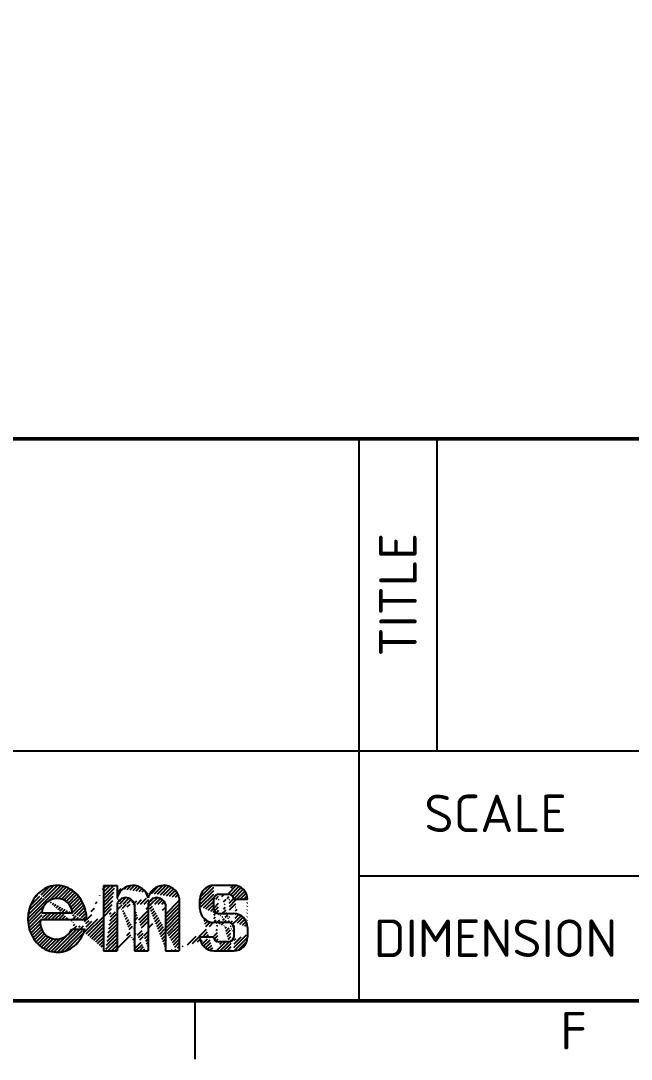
# Model space of a CAD drawing. Header units: millimetres. Extents: x 0 to 612, y 1 to 337.
# Drawn here: x 272.1 to 315.1, y 3 to 76.2 of the extents above; entities that cross this region are included whole.
import ezdxf
from ezdxf.enums import TextEntityAlignment as Align

# ---------------------------------------------------------------- set-up
doc = ezdxf.new("R2010")
doc.units = ezdxf.units.MM
for name, color, linetype in [('LSIS LOGO', 7, 'Continuous'), ('Sheet Line', 3, 'Continuous'), ('Sheet Text', 2, 'Continuous'), ('SYMS', 7, 'Continuous')]:
    doc.layers.add(name, color=color, linetype=linetype)
doc.layers.add('Sheet Out Line', color=2, linetype='Continuous', lineweight=50)
doc.styles.add('WD_IEC', font='ISOCP2.shx', dxfattribs={"width": 1.1, "height": 2.4, "bigfont": 'whgtxt.shx'})

# ---------------------------------------------------------------- blocks, each defined once
blk = doc.blocks.new('LSLOGO')
at = {"linetype": 'Continuous'}
h = blk.add_hatch(dxfattribs=at)
h.set_pattern_fill('ANSI31', color=256, scale=0.05, style=0)
h.set_pattern_definition([(45, (-164, -6.5), (-0.1122532, 0.1122532), [])])
edge = h.paths.add_edge_path()
edge.add_line((94.981, 4.079), (94.833, 4.079))
edge.add_line((95.129, 4.079), (94.981, 4.079))
edge.add_line((95.275, 4.079), (95.129, 4.079))
edge.add_line((95.421, 4.079), (95.275, 4.079))
edge.add_line((95.569, 4.079), (95.421, 4.079))
edge.add_line((95.717, 4.079), (95.569, 4.079))
edge.add_arc((95.716, 4.078), 0.882, 180.00001, 270.00001)
edge.add_arc((95.716, 5.887), 0.882, 180.00001, 270.00001)
edge.add_arc((95.716, 6.505), 0.882, 89.99999, 179.99999)
edge.add_line((94.833, 6.35), (94.833, 6.505))
edge.add_line((94.833, 6.195), (94.833, 6.35))
edge.add_line((94.833, 6.042), (94.833, 6.195))
edge.add_line((94.833, 5.887), (94.833, 6.042))
edge.add_arc((96.993, 4.696), 0.882, 0, 90)
edge.add_line((97.728, 6.505), (97.876, 6.505))
edge.add_line((97.582, 6.505), (97.728, 6.505))
edge.add_line((97.434, 6.505), (97.582, 6.505))
edge.add_line((97.288, 6.505), (97.434, 6.505))
edge.add_line((97.14, 6.505), (97.288, 6.505))
edge.add_line((96.994, 6.505), (97.14, 6.505))
edge.add_arc((96.993, 4.078), 0.882, 270, 360)
edge.add_arc((96.993, 6.505), 0.882, 0, 90)
edge.add_line((95.858, 7.388), (95.717, 7.388))
edge.add_line((96, 7.388), (95.858, 7.388))
edge.add_line((96.142, 7.388), (96, 7.388))
edge.add_line((96.284, 7.388), (96.142, 7.388))
edge.add_line((96.426, 7.388), (96.284, 7.388))
edge.add_line((96.567, 7.388), (96.426, 7.388))
edge.add_line((96.709, 7.388), (96.567, 7.388))
edge.add_line((96.851, 7.388), (96.709, 7.388))
edge.add_line((96.994, 7.388), (96.851, 7.388))
edge.add_arc((96.025, 4.078), 0.309, 180.00001, 270.00001)
edge.add_line((95.717, 6.35), (95.717, 6.505))
edge.add_line((95.717, 6.195), (95.717, 6.35))
edge.add_line((95.717, 6.042), (95.717, 6.195))
edge.add_line((95.717, 5.887), (95.717, 6.042))
edge.add_line((96.519, 6.813), (96.684, 6.813))
edge.add_line((96.355, 6.813), (96.519, 6.813))
edge.add_line((96.19, 6.813), (96.355, 6.813))
edge.add_line((96.025, 6.813), (96.19, 6.813))
edge.add_line((96.994, 4.232), (96.994, 4.079))
edge.add_line((96.994, 4.387), (96.994, 4.232))
edge.add_line((96.994, 4.542), (96.994, 4.387))
edge.add_line((96.994, 4.696), (96.994, 4.542))
edge.add_line((95.878, 5.005), (95.717, 5.005))
edge.add_line((96.039, 5.005), (95.878, 5.005))
edge.add_line((96.2, 5.005), (96.039, 5.005))
edge.add_line((96.362, 5.005), (96.2, 5.005))
edge.add_line((96.524, 5.005), (96.362, 5.005))
edge.add_line((96.684, 5.005), (96.524, 5.005))
edge.add_line((96.832, 5.579), (96.994, 5.579))
edge.add_line((96.67, 5.579), (96.832, 5.579))
edge.add_line((96.509, 5.579), (96.67, 5.579))
edge.add_line((96.348, 5.579), (96.509, 5.579))
edge.add_line((96.187, 5.579), (96.348, 5.579))
edge.add_line((96.025, 5.579), (96.187, 5.579))
edge.add_arc((96.684, 4.078), 0.309, 270, 360)
edge.add_arc((96.684, 4.696), 0.309, 0, 90)
edge.add_arc((96.025, 5.887), 0.309, 180.00001, 270.00001)
edge.add_arc((96.025, 6.505), 0.309, 89.99999, 179.99999)
edge.add_arc((96.684, 6.505), 0.309, 0, 90)
edge.add_line((96.851, 3.196), (96.994, 3.196))
edge.add_line((96.709, 3.196), (96.851, 3.196))
edge.add_line((96.567, 3.196), (96.709, 3.196))
edge.add_line((96.426, 3.196), (96.567, 3.196))
edge.add_line((96.284, 3.196), (96.426, 3.196))
edge.add_line((96.142, 3.196), (96.284, 3.196))
edge.add_line((96, 3.196), (96.142, 3.196))
edge.add_line((95.858, 3.196), (96, 3.196))
edge.add_line((95.717, 3.196), (95.858, 3.196))
edge.add_line((96.19, 3.769), (96.025, 3.769))
edge.add_line((96.355, 3.769), (96.19, 3.769))
edge.add_line((96.519, 3.769), (96.355, 3.769))
edge.add_line((96.684, 3.769), (96.519, 3.769))
edge.add_line((97.876, 4.232), (97.876, 4.079))
edge.add_line((97.876, 4.387), (97.876, 4.232))
edge.add_line((97.876, 4.542), (97.876, 4.387))
edge.add_line((97.876, 4.696), (97.876, 4.542))
edge.add_line((97.837, 6.505), (97.873, 6.542))
edge.add_line((93.505, 3.337), (93.505, 3.196))
edge.add_line((93.505, 3.479), (93.505, 3.337))
edge.add_line((93.505, 3.62), (93.505, 3.479))
edge.add_line((93.505, 3.762), (93.505, 3.62))
edge.add_line((93.505, 3.904), (93.505, 3.762))
edge.add_line((93.505, 4.045), (93.505, 3.904))
edge.add_line((93.505, 4.187), (93.505, 4.045))
edge.add_line((93.505, 4.328), (93.505, 4.187))
edge.add_line((93.505, 4.47), (93.505, 4.328))
edge.add_line((93.505, 4.611), (93.505, 4.47))
edge.add_line((93.505, 4.753), (93.505, 4.611))
edge.add_line((93.505, 4.895), (93.505, 4.753))
edge.add_line((93.505, 5.036), (93.505, 4.895))
edge.add_line((93.505, 5.178), (93.505, 5.036))
edge.add_line((93.505, 5.319), (93.505, 5.178))
edge.add_line((93.505, 5.461), (93.505, 5.319))
edge.add_line((93.505, 5.603), (93.505, 5.461))
edge.add_line((93.505, 5.744), (93.505, 5.603))
edge.add_line((93.505, 5.886), (93.505, 5.744))
edge.add_line((93.505, 6.026), (93.505, 5.886))
edge.add_line((93.505, 6.169), (93.505, 6.026))
edge.add_line((93.505, 6.311), (93.505, 6.169))
edge.add_line((93.505, 6.452), (93.505, 6.311))
edge.add_line((93.505, 6.594), (93.505, 6.452))
edge.add_line((89.386, 3.196), (89.533, 3.196))
edge.add_line((89.238, 3.196), (89.386, 3.196))
edge.add_line((89.092, 3.196), (89.238, 3.196))
edge.add_line((88.944, 3.196), (89.092, 3.196))
edge.add_line((88.798, 3.196), (88.944, 3.196))
edge.add_line((88.65, 3.196), (88.798, 3.196))
edge.add_line((89.386, 7.388), (89.533, 7.388))
edge.add_line((89.238, 7.388), (89.386, 7.388))
edge.add_line((89.092, 7.388), (89.238, 7.388))
edge.add_line((88.944, 7.388), (89.092, 7.388))
edge.add_line((88.798, 7.388), (88.944, 7.388))
edge.add_line((88.65, 7.388), (88.798, 7.388))
edge.add_line((87.565, 5.171), (87.568, 5.175))
edge.add_line((84.4, 6.784), (84.523, 6.906))
edge.add_line((88.65, 3.34), (88.65, 3.196))
edge.add_line((88.65, 3.485), (88.65, 3.34))
edge.add_line((88.65, 3.63), (88.65, 3.485))
edge.add_line((88.65, 3.775), (88.65, 3.63))
edge.add_line((88.65, 3.918), (88.65, 3.775))
edge.add_line((88.65, 4.063), (88.65, 3.918))
edge.add_line((88.65, 4.208), (88.65, 4.063))
edge.add_line((88.65, 4.352), (88.65, 4.208))
edge.add_line((88.65, 4.497), (88.65, 4.352))
edge.add_line((88.65, 4.642), (88.65, 4.497))
edge.add_line((88.65, 4.785), (88.65, 4.642))
edge.add_line((88.65, 4.93), (88.65, 4.785))
edge.add_line((88.65, 5.075), (88.65, 4.93))
edge.add_line((88.65, 5.219), (88.65, 5.075))
edge.add_line((88.65, 5.364), (88.65, 5.219))
edge.add_line((88.65, 5.509), (88.65, 5.364))
edge.add_line((88.65, 5.654), (88.65, 5.509))
edge.add_line((88.65, 5.797), (88.65, 5.654))
edge.add_line((88.65, 5.942), (88.65, 5.797))
edge.add_line((88.65, 6.087), (88.65, 5.942))
edge.add_line((88.65, 6.231), (88.65, 6.087))
edge.add_line((88.65, 6.376), (88.65, 6.231))
edge.add_line((88.65, 6.521), (88.65, 6.376))
edge.add_line((88.65, 6.665), (88.65, 6.521))
edge.add_line((88.65, 6.809), (88.65, 6.665))
edge.add_line((88.65, 6.954), (88.65, 6.809))
edge.add_line((88.65, 7.099), (88.65, 6.954))
edge.add_line((88.65, 7.243), (88.65, 7.099))
edge.add_line((88.65, 7.388), (88.65, 7.243))
edge.add_line((87.431, 4.437), (87.475, 4.573))
edge.add_line((87.379, 4.305), (87.431, 4.437))
edge.add_line((87.32, 4.177), (87.379, 4.305))
edge.add_line((87.253, 4.052), (87.32, 4.177))
edge.add_line((87.177, 3.932), (87.253, 4.052))
edge.add_line((87.092, 3.817), (87.177, 3.932))
edge.add_line((87.001, 3.708), (87.092, 3.817))
edge.add_line((86.902, 3.606), (87.001, 3.708))
edge.add_line((86.797, 3.511), (86.902, 3.606))
edge.add_line((86.684, 3.425), (86.797, 3.511))
edge.add_line((86.564, 3.348), (86.684, 3.425))
edge.add_line((86.44, 3.279), (86.564, 3.348))
edge.add_line((86.311, 3.221), (86.44, 3.279))
edge.add_line((86.177, 3.175), (86.311, 3.221))
edge.add_line((86.039, 3.138), (86.177, 3.175))
edge.add_line((85.9, 3.114), (86.039, 3.138))
edge.add_line((85.758, 3.105), (85.9, 3.114))
edge.add_line((85.616, 3.105), (85.758, 3.105))
edge.add_line((85.475, 3.119), (85.616, 3.105))
edge.add_line((85.334, 3.144), (85.475, 3.119))
edge.add_line((85.198, 3.181), (85.334, 3.144))
edge.add_line((85.064, 3.228), (85.198, 3.181))
edge.add_line((84.934, 3.288), (85.064, 3.228))
edge.add_line((84.811, 3.357), (84.934, 3.288))
edge.add_line((84.694, 3.437), (84.811, 3.357))
edge.add_line((84.581, 3.524), (84.694, 3.437))
edge.add_line((84.477, 3.62), (84.581, 3.524))
edge.add_line((84.38, 3.722), (84.477, 3.62))
edge.add_line((84.29, 3.832), (84.38, 3.722))
edge.add_line((84.207, 3.949), (84.29, 3.832))
edge.add_line((84.132, 4.069), (84.207, 3.949))
edge.add_line((84.066, 4.194), (84.132, 4.069))
edge.add_line((84.007, 4.323), (84.066, 4.194))
edge.add_line((83.956, 4.457), (84.007, 4.323))
edge.add_line((83.914, 4.592), (83.956, 4.457))
edge.add_line((83.88, 4.73), (83.914, 4.592))
edge.add_line((83.855, 4.87), (83.88, 4.73))
edge.add_line((83.837, 5.01), (83.855, 4.87))
edge.add_line((83.828, 5.152), (83.837, 5.01))
edge.add_line((83.827, 5.295), (83.828, 5.152))
edge.add_line((83.834, 5.435), (83.827, 5.295))
edge.add_line((83.849, 5.578), (83.834, 5.435))
edge.add_line((83.873, 5.717), (83.849, 5.578))
edge.add_line((83.904, 5.855), (83.873, 5.717))
edge.add_line((83.945, 5.991), (83.904, 5.855))
edge.add_line((83.993, 6.125), (83.945, 5.991))
edge.add_line((84.049, 6.256), (83.993, 6.125))
edge.add_line((84.114, 6.383), (84.049, 6.256))
edge.add_line((84.187, 6.504), (84.114, 6.383))
edge.add_line((84.267, 6.62), (84.187, 6.504))
edge.add_line((84.356, 6.732), (84.267, 6.62))
edge.add_line((84.452, 6.837), (84.356, 6.732))
edge.add_line((84.554, 6.936), (84.452, 6.837))
edge.add_line((84.664, 7.024), (84.554, 6.936))
edge.add_line((84.78, 7.106), (84.664, 7.024))
edge.add_line((84.902, 7.179), (84.78, 7.106))
edge.add_line((85.03, 7.24), (84.902, 7.179))
edge.add_line((85.162, 7.29), (85.03, 7.24))
edge.add_line((85.299, 7.331), (85.162, 7.29))
edge.add_line((85.438, 7.359), (85.299, 7.331))
edge.add_line((85.579, 7.375), (85.438, 7.359))
edge.add_line((85.721, 7.38), (85.579, 7.375))
edge.add_line((85.863, 7.372), (85.721, 7.38))
edge.add_line((86.004, 7.352), (85.863, 7.372))
edge.add_line((86.142, 7.319), (86.004, 7.352))
edge.add_line((86.277, 7.275), (86.142, 7.319))
edge.add_line((86.408, 7.219), (86.277, 7.275))
edge.add_line((86.533, 7.154), (86.408, 7.219))
edge.add_line((86.654, 7.078), (86.533, 7.154))
edge.add_line((86.768, 6.995), (86.654, 7.078))
edge.add_line((86.877, 6.902), (86.768, 6.995))
edge.add_line((86.977, 6.802), (86.877, 6.902))
edge.add_line((87.07, 6.695), (86.977, 6.802))
edge.add_line((87.155, 6.581), (87.07, 6.695))
edge.add_line((87.234, 6.463), (87.155, 6.581))
edge.add_line((87.303, 6.339), (87.234, 6.463))
edge.add_line((87.365, 6.211), (87.303, 6.339))
edge.add_line((87.419, 6.08), (87.365, 6.211))
edge.add_line((87.465, 5.945), (87.419, 6.08))
edge.add_line((87.502, 5.808), (87.465, 5.945))
edge.add_line((87.531, 5.669), (87.502, 5.808))
edge.add_line((87.557, 5.337), (87.569, 5.171))
edge.add_line((87.544, 5.503), (87.557, 5.337))
edge.add_line((87.531, 5.669), (87.544, 5.503))
edge.add_line((87.343, 4.573), (87.485, 4.573))
edge.add_line((87.2, 4.573), (87.343, 4.573))
edge.add_line((87.058, 4.573), (87.2, 4.573))
edge.add_line((86.916, 4.573), (87.058, 4.573))
edge.add_line((86.774, 4.573), (86.916, 4.573))
edge.add_line((86.633, 4.573), (86.774, 4.573))
edge.add_arc((85.69, 5.559), 0.988, 4.24219, 175.75792)
edge.add_line((84.774, 5.171), (84.628, 5.171))
edge.add_line((84.922, 5.171), (84.774, 5.171))
edge.add_line((85.068, 5.171), (84.922, 5.171))
edge.add_line((85.216, 5.171), (85.068, 5.171))
edge.add_line((85.362, 5.171), (85.216, 5.171))
edge.add_line((85.51, 5.171), (85.362, 5.171))
edge.add_line((85.656, 5.171), (85.51, 5.171))
edge.add_line((85.804, 5.171), (85.656, 5.171))
edge.add_line((85.951, 5.171), (85.804, 5.171))
edge.add_line((86.098, 5.171), (85.951, 5.171))
edge.add_line((86.245, 5.171), (86.098, 5.171))
edge.add_line((86.393, 5.171), (86.245, 5.171))
edge.add_line((86.539, 5.171), (86.393, 5.171))
edge.add_line((86.687, 5.171), (86.539, 5.171))
edge.add_line((86.833, 5.171), (86.687, 5.171))
edge.add_line((86.981, 5.171), (86.833, 5.171))
edge.add_line((87.127, 5.171), (86.981, 5.171))
edge.add_line((87.275, 5.171), (87.127, 5.171))
edge.add_line((87.421, 5.171), (87.275, 5.171))
edge.add_line((87.569, 5.171), (87.421, 5.171))
edge.add_line((86.535, 5.632), (86.675, 5.632))
edge.add_line((86.394, 5.632), (86.535, 5.632))
edge.add_line((86.253, 5.632), (86.394, 5.632))
edge.add_line((86.113, 5.632), (86.253, 5.632))
edge.add_line((85.972, 5.632), (86.113, 5.632))
edge.add_line((85.831, 5.632), (85.972, 5.632))
edge.add_line((85.69, 5.632), (85.831, 5.632))
edge.add_line((85.55, 5.632), (85.69, 5.632))
edge.add_line((85.409, 5.632), (85.55, 5.632))
edge.add_line((85.268, 5.632), (85.409, 5.632))
edge.add_line((85.127, 5.632), (85.268, 5.632))
edge.add_line((84.987, 5.632), (85.127, 5.632))
edge.add_line((84.846, 5.632), (84.987, 5.632))
edge.add_line((84.705, 5.632), (84.846, 5.632))
edge.add_arc((85.667, 4.997), 1.055, 170.52454, 336.26148)
edge.add_arc((90.084, 6.024), 0.577, 16.93464, 163.06689)
edge.add_arc((92.07, 6.024), 0.577, 16.93464, 163.06689)
edge.add_line((92.622, 3.338), (92.622, 3.196))
edge.add_line((92.622, 3.482), (92.622, 3.338))
edge.add_line((92.622, 3.624), (92.622, 3.482))
edge.add_line((92.622, 3.766), (92.622, 3.624))
edge.add_line((92.622, 3.91), (92.622, 3.766))
edge.add_line((92.622, 4.052), (92.622, 3.91))
edge.add_line((92.622, 4.194), (92.622, 4.052))
edge.add_line((92.622, 4.338), (92.622, 4.194))
edge.add_line((92.622, 4.48), (92.622, 4.338))
edge.add_line((92.622, 4.622), (92.622, 4.48))
edge.add_line((92.622, 4.765), (92.622, 4.622))
edge.add_line((92.622, 4.908), (92.622, 4.765))
edge.add_line((92.622, 5.051), (92.622, 4.908))
edge.add_line((92.622, 5.193), (92.622, 5.051))
edge.add_line((92.622, 5.335), (92.622, 5.193))
edge.add_line((92.622, 5.479), (92.622, 5.335))
edge.add_line((92.622, 5.621), (92.622, 5.479))
edge.add_line((92.622, 5.765), (92.622, 5.621))
edge.add_line((92.622, 5.907), (92.622, 5.765))
edge.add_line((92.622, 6.049), (92.622, 5.907))
edge.add_line((92.622, 6.193), (92.622, 6.049))
edge.add_line((90.636, 3.338), (90.636, 3.196))
edge.add_line((90.636, 3.482), (90.636, 3.338))
edge.add_line((90.636, 3.624), (90.636, 3.482))
edge.add_line((90.636, 3.766), (90.636, 3.624))
edge.add_line((90.636, 3.91), (90.636, 3.766))
edge.add_line((90.636, 4.052), (90.636, 3.91))
edge.add_line((90.636, 4.194), (90.636, 4.052))
edge.add_line((90.636, 4.338), (90.636, 4.194))
edge.add_line((90.636, 4.48), (90.636, 4.338))
edge.add_line((90.636, 4.622), (90.636, 4.48))
edge.add_line((90.636, 4.765), (90.636, 4.622))
edge.add_line((90.636, 4.908), (90.636, 4.765))
edge.add_line((90.636, 5.051), (90.636, 4.908))
edge.add_line((90.636, 5.193), (90.636, 5.051))
edge.add_line((90.636, 5.335), (90.636, 5.193))
edge.add_line((90.636, 5.479), (90.636, 5.335))
edge.add_line((90.636, 5.621), (90.636, 5.479))
edge.add_line((90.636, 5.765), (90.636, 5.621))
edge.add_line((90.636, 5.907), (90.636, 5.765))
edge.add_line((90.636, 6.049), (90.636, 5.907))
edge.add_line((90.636, 6.193), (90.636, 6.049))
edge.add_line((91.519, 3.338), (91.519, 3.196))
edge.add_line((91.519, 3.482), (91.519, 3.338))
edge.add_line((91.519, 3.624), (91.519, 3.482))
edge.add_line((91.519, 3.766), (91.519, 3.624))
edge.add_line((91.519, 3.91), (91.519, 3.766))
edge.add_line((91.519, 4.052), (91.519, 3.91))
edge.add_line((91.519, 4.194), (91.519, 4.052))
edge.add_line((91.519, 4.338), (91.519, 4.194))
edge.add_line((91.519, 4.48), (91.519, 4.338))
edge.add_line((91.519, 4.622), (91.519, 4.48))
edge.add_line((91.519, 4.765), (91.519, 4.622))
edge.add_line((91.519, 4.908), (91.519, 4.765))
edge.add_line((91.519, 5.051), (91.519, 4.908))
edge.add_line((91.519, 5.193), (91.519, 5.051))
edge.add_line((91.519, 5.335), (91.519, 5.193))
edge.add_line((91.519, 5.479), (91.519, 5.335))
edge.add_line((91.519, 5.621), (91.519, 5.479))
edge.add_line((91.519, 5.765), (91.519, 5.621))
edge.add_line((91.519, 5.907), (91.519, 5.765))
edge.add_line((91.519, 6.049), (91.519, 5.907))
edge.add_line((91.519, 6.193), (91.519, 6.049))
edge.add_line((89.533, 3.338), (89.533, 3.196))
edge.add_line((89.533, 3.482), (89.533, 3.338))
edge.add_line((89.533, 3.624), (89.533, 3.482))
edge.add_line((89.533, 3.766), (89.533, 3.624))
edge.add_line((89.533, 3.91), (89.533, 3.766))
edge.add_line((89.533, 4.052), (89.533, 3.91))
edge.add_line((89.533, 4.194), (89.533, 4.052))
edge.add_line((89.533, 4.338), (89.533, 4.194))
edge.add_line((89.533, 4.48), (89.533, 4.338))
edge.add_line((89.533, 4.622), (89.533, 4.48))
edge.add_line((89.533, 4.765), (89.533, 4.622))
edge.add_line((89.533, 4.908), (89.533, 4.765))
edge.add_line((89.533, 5.051), (89.533, 4.908))
edge.add_line((89.533, 5.193), (89.533, 5.051))
edge.add_line((89.533, 5.335), (89.533, 5.193))
edge.add_line((89.533, 5.479), (89.533, 5.335))
edge.add_line((89.533, 5.621), (89.533, 5.479))
edge.add_line((89.533, 5.765), (89.533, 5.621))
edge.add_line((89.533, 5.907), (89.533, 5.765))
edge.add_line((89.533, 6.049), (89.533, 5.907))
edge.add_line((89.533, 6.193), (89.533, 6.049))
edge.add_arc((90.529, 6.365), 1.016, 12.96444, 168.725)
edge.add_line((91.371, 3.196), (91.519, 3.196))
edge.add_line((91.224, 3.196), (91.371, 3.196))
edge.add_line((91.077, 3.196), (91.224, 3.196))
edge.add_line((90.93, 3.196), (91.077, 3.196))
edge.add_line((90.782, 3.196), (90.93, 3.196))
edge.add_line((90.636, 3.196), (90.782, 3.196))
edge.add_line((89.533, 6.729), (89.533, 6.564))
edge.add_line((89.533, 6.893), (89.533, 6.729))
edge.add_line((89.533, 7.058), (89.533, 6.893))
edge.add_line((89.533, 7.223), (89.533, 7.058))
edge.add_line((89.533, 7.388), (89.533, 7.223))
edge.add_arc((92.514, 6.365), 1.016, 12.96444, 168.725)
edge.add_line((93.357, 3.196), (93.505, 3.196))
edge.add_line((93.21, 3.196), (93.357, 3.196))
edge.add_line((93.063, 3.196), (93.21, 3.196))
edge.add_line((92.916, 3.196), (93.063, 3.196))
edge.add_line((92.768, 3.196), (92.916, 3.196))
edge.add_line((92.622, 3.196), (92.768, 3.196))
for p, q in [((85.299, 7.331), (85.162, 7.29)), ((85.438, 7.359), (85.299, 7.331)), ((85.579, 7.375), (85.438, 7.359)), ((85.721, 7.38), (85.579, 7.375)), ((85.863, 7.372), (85.721, 7.38)), ((86.004, 7.352), (85.863, 7.372)), ((86.142, 7.319), (86.004, 7.352)), ((86.277, 7.275), (86.142, 7.319)), ((88.65, 7.388), (88.65, 7.243)), ((88.65, 7.388), (88.798, 7.388)), ((88.798, 7.388), (88.944, 7.388)), ((88.944, 7.388), (89.092, 7.388)), ((89.092, 7.388), (89.238, 7.388)), ((89.238, 7.388), (89.386, 7.388)), ((89.386, 7.388), (89.533, 7.388)), ((89.533, 7.388), (89.533, 7.223)), ((95.858, 7.388), (95.717, 7.388)), ((96, 7.388), (95.858, 7.388)), ((96.142, 7.388), (96, 7.388)), ((96.284, 7.388), (96.142, 7.388)), ((96.426, 7.388), (96.284, 7.388)), ((96.567, 7.388), (96.426, 7.388)), ((96.709, 7.388), (96.567, 7.388)), ((96.851, 7.388), (96.709, 7.388)), ((96.994, 7.388), (96.851, 7.388)), ((84.356, 6.732), (84.267, 6.62)), ((84.452, 6.837), (84.356, 6.732)), ((84.4, 6.784), (84.523, 6.906)), ((84.554, 6.936), (84.452, 6.837)), ((84.664, 7.024), (84.554, 6.936)), ((84.78, 7.106), (84.664, 7.024)), ((84.902, 7.179), (84.78, 7.106)), ((85.03, 7.24), (84.902, 7.179)), ((85.162, 7.29), (85.03, 7.24)), ((86.408, 7.219), (86.277, 7.275)), ((86.533, 7.154), (86.408, 7.219)), ((86.654, 7.078), (86.533, 7.154)), ((86.768, 6.995), (86.654, 7.078)), ((86.877, 6.902), (86.768, 6.995)), ((86.977, 6.802), (86.877, 6.902)), ((87.07, 6.695), (86.977, 6.802)), ((87.155, 6.581), (87.07, 6.695)), ((88.65, 7.243), (88.65, 7.099)), ((88.65, 7.099), (88.65, 6.954)), ((88.65, 6.954), (88.65, 6.809)), ((88.65, 6.809), (88.65, 6.665)), ((88.65, 6.665), (88.65, 6.521)), ((89.533, 7.223), (89.533, 7.058)), ((89.533, 7.058), (89.533, 6.893)), ((89.533, 6.893), (89.533, 6.729)), ((89.533, 6.729), (89.533, 6.564)), ((96.025, 6.813), (96.19, 6.813)), ((96.19, 6.813), (96.355, 6.813)), ((96.355, 6.813), (96.519, 6.813)), ((96.519, 6.813), (96.684, 6.813)), ((83.945, 5.991), (83.904, 5.855)), ((83.993, 6.125), (83.945, 5.991)), ((84.049, 6.256), (83.993, 6.125)), ((84.114, 6.383), (84.049, 6.256)), ((84.187, 6.504), (84.114, 6.383)), ((84.267, 6.62), (84.187, 6.504)), ((87.234, 6.463), (87.155, 6.581)), ((87.303, 6.339), (87.234, 6.463)), ((87.365, 6.211), (87.303, 6.339)), ((87.419, 6.08), (87.365, 6.211)), ((87.465, 5.945), (87.419, 6.08)), ((88.65, 6.521), (88.65, 6.376)), ((88.65, 6.376), (88.65, 6.231)), ((88.65, 6.231), (88.65, 6.087)), ((88.65, 6.087), (88.65, 5.942)), ((89.533, 6.193), (89.533, 6.049)), ((89.533, 6.049), (89.533, 5.907)), ((90.636, 6.193), (90.636, 6.049)), ((90.636, 6.049), (90.636, 5.907)), ((91.519, 6.193), (91.519, 6.049)), ((91.519, 6.049), (91.519, 5.907)), ((92.622, 6.193), (92.622, 6.049)), ((92.622, 6.049), (92.622, 5.907)), ((93.505, 6.594), (93.505, 6.452)), ((93.505, 6.452), (93.505, 6.311)), ((93.505, 6.311), (93.505, 6.169)), ((93.505, 6.169), (93.505, 6.026)), ((93.505, 6.026), (93.505, 5.886)), ((94.833, 6.35), (94.833, 6.505)), ((94.833, 6.195), (94.833, 6.35)), ((94.833, 6.042), (94.833, 6.195)), ((94.833, 5.887), (94.833, 6.042)), ((95.717, 6.35), (95.717, 6.505)), ((95.717, 6.195), (95.717, 6.35)), ((95.717, 6.042), (95.717, 6.195)), ((95.717, 5.887), (95.717, 6.042)), ((96.994, 6.505), (97.14, 6.505)), ((97.14, 6.505), (97.288, 6.505)), ((97.288, 6.505), (97.434, 6.505)), ((97.434, 6.505), (97.582, 6.505)), ((97.582, 6.505), (97.728, 6.505)), ((97.728, 6.505), (97.876, 6.505)), ((97.837, 6.505), (97.873, 6.542)), ((83.834, 5.435), (83.827, 5.295)), ((83.849, 5.578), (83.834, 5.435)), ((83.873, 5.717), (83.849, 5.578)), ((83.904, 5.855), (83.873, 5.717)), ((84.705, 5.632), (84.846, 5.632)), ((84.846, 5.632), (84.987, 5.632)), ((84.987, 5.632), (85.127, 5.632)), ((85.127, 5.632), (85.268, 5.632)), ((85.268, 5.632), (85.409, 5.632)), ((85.409, 5.632), (85.55, 5.632)), ((85.55, 5.632), (85.69, 5.632)), ((85.69, 5.632), (85.831, 5.632)), ((85.831, 5.632), (85.972, 5.632)), ((85.972, 5.632), (86.113, 5.632)), ((86.113, 5.632), (86.253, 5.632)), ((86.253, 5.632), (86.394, 5.632)), ((86.394, 5.632), (86.535, 5.632)), ((86.535, 5.632), (86.675, 5.632)), ((87.502, 5.808), (87.465, 5.945)), ((87.531, 5.669), (87.502, 5.808)), ((87.531, 5.669), (87.544, 5.503)), ((87.544, 5.503), (87.557, 5.337)), ((87.557, 5.337), (87.569, 5.171)), ((88.65, 5.942), (88.65, 5.797)), ((88.65, 5.797), (88.65, 5.654)), ((88.65, 5.654), (88.65, 5.509)), ((88.65, 5.509), (88.65, 5.364)), ((88.65, 5.364), (88.65, 5.219)), ((89.533, 5.907), (89.533, 5.765)), ((89.533, 5.765), (89.533, 5.621)), ((89.533, 5.621), (89.533, 5.479)), ((89.533, 5.479), (89.533, 5.335)), ((89.533, 5.335), (89.533, 5.193)), ((90.636, 5.907), (90.636, 5.765)), ((90.636, 5.765), (90.636, 5.621)), ((90.636, 5.621), (90.636, 5.479)), ((90.636, 5.479), (90.636, 5.335)), ((90.636, 5.335), (90.636, 5.193)), ((91.519, 5.907), (91.519, 5.765)), ((91.519, 5.765), (91.519, 5.621)), ((91.519, 5.621), (91.519, 5.479)), ((91.519, 5.479), (91.519, 5.335)), ((91.519, 5.335), (91.519, 5.193)), ((92.622, 5.907), (92.622, 5.765)), ((92.622, 5.765), (92.622, 5.621)), ((92.622, 5.621), (92.622, 5.479)), ((92.622, 5.479), (92.622, 5.335)), ((92.622, 5.335), (92.622, 5.193)), ((93.505, 5.886), (93.505, 5.744)), ((93.505, 5.744), (93.505, 5.603)), ((93.505, 5.603), (93.505, 5.461)), ((93.505, 5.461), (93.505, 5.319)), ((96.025, 5.579), (96.187, 5.579)), ((96.187, 5.579), (96.348, 5.579)), ((96.348, 5.579), (96.509, 5.579)), ((96.509, 5.579), (96.67, 5.579)), ((96.67, 5.579), (96.832, 5.579)), ((96.832, 5.579), (96.994, 5.579)), ((83.827, 5.295), (83.828, 5.152)), ((83.828, 5.152), (83.837, 5.01)), ((83.837, 5.01), (83.855, 4.87)), ((83.855, 4.87), (83.88, 4.73)), ((83.88, 4.73), (83.914, 4.592)), ((84.774, 5.171), (84.628, 5.171)), ((84.922, 5.171), (84.774, 5.171)), ((85.068, 5.171), (84.922, 5.171)), ((85.216, 5.171), (85.068, 5.171)), ((85.362, 5.171), (85.216, 5.171)), ((85.51, 5.171), (85.362, 5.171)), ((85.656, 5.171), (85.51, 5.171)), ((85.804, 5.171), (85.656, 5.171)), ((85.951, 5.171), (85.804, 5.171)), ((86.098, 5.171), (85.951, 5.171)), ((86.245, 5.171), (86.098, 5.171)), ((86.393, 5.171), (86.245, 5.171)), ((86.539, 5.171), (86.393, 5.171)), ((86.687, 5.171), (86.539, 5.171)), ((86.833, 5.171), (86.687, 5.171)), ((86.981, 5.171), (86.833, 5.171)), ((87.127, 5.171), (86.981, 5.171)), ((87.275, 5.171), (87.127, 5.171)), ((87.421, 5.171), (87.275, 5.171)), ((87.569, 5.171), (87.421, 5.171)), ((87.565, 5.171), (87.568, 5.175)), ((88.65, 5.219), (88.65, 5.075)), ((88.65, 5.075), (88.65, 4.93)), ((88.65, 4.93), (88.65, 4.785)), ((88.65, 4.785), (88.65, 4.642)), ((89.533, 5.193), (89.533, 5.051)), ((89.533, 5.051), (89.533, 4.908)), ((89.533, 4.908), (89.533, 4.765)), ((89.533, 4.765), (89.533, 4.622)), ((90.636, 5.193), (90.636, 5.051)), ((90.636, 5.051), (90.636, 4.908)), ((90.636, 4.908), (90.636, 4.765)), ((90.636, 4.765), (90.636, 4.622)), ((91.519, 5.193), (91.519, 5.051)), ((91.519, 5.051), (91.519, 4.908)), ((91.519, 4.908), (91.519, 4.765)), ((91.519, 4.765), (91.519, 4.622)), ((92.622, 5.193), (92.622, 5.051)), ((92.622, 5.051), (92.622, 4.908)), ((92.622, 4.908), (92.622, 4.765)), ((92.622, 4.765), (92.622, 4.622)), ((93.505, 5.319), (93.505, 5.178)), ((93.505, 5.178), (93.505, 5.036)), ((93.505, 5.036), (93.505, 4.895)), ((93.505, 4.895), (93.505, 4.753)), ((93.505, 4.753), (93.505, 4.611)), ((95.878, 5.005), (95.717, 5.005)), ((96.039, 5.005), (95.878, 5.005)), ((96.2, 5.005), (96.039, 5.005)), ((96.362, 5.005), (96.2, 5.005)), ((96.524, 5.005), (96.362, 5.005)), ((96.684, 5.005), (96.524, 5.005)), ((96.994, 4.696), (96.994, 4.542)), ((97.876, 4.696), (97.876, 4.542)), ((83.914, 4.592), (83.956, 4.457)), ((83.956, 4.457), (84.007, 4.323)), ((84.007, 4.323), (84.066, 4.194)), ((84.066, 4.194), (84.132, 4.069)), ((84.132, 4.069), (84.207, 3.949)), ((86.633, 4.573), (86.774, 4.573)), ((86.774, 4.573), (86.916, 4.573)), ((86.916, 4.573), (87.058, 4.573)), ((87.058, 4.573), (87.2, 4.573)), ((87.177, 3.932), (87.253, 4.052)), ((87.2, 4.573), (87.343, 4.573)), ((87.253, 4.052), (87.32, 4.177)), ((87.32, 4.177), (87.379, 4.305)), ((87.343, 4.573), (87.485, 4.573)), ((87.379, 4.305), (87.431, 4.437)), ((87.431, 4.437), (87.475, 4.573)), ((88.65, 4.642), (88.65, 4.497)), ((88.65, 4.497), (88.65, 4.352)), ((88.65, 4.352), (88.65, 4.208)), ((88.65, 4.208), (88.65, 4.063)), ((88.65, 4.063), (88.65, 3.918)), ((89.533, 4.622), (89.533, 4.48)), ((89.533, 4.48), (89.533, 4.338)), ((89.533, 4.338), (89.533, 4.194)), ((89.533, 4.194), (89.533, 4.052)), ((89.533, 4.052), (89.533, 3.91)), ((90.636, 4.622), (90.636, 4.48)), ((90.636, 4.48), (90.636, 4.338)), ((90.636, 4.338), (90.636, 4.194)), ((90.636, 4.194), (90.636, 4.052)), ((90.636, 4.052), (90.636, 3.91)), ((91.519, 4.622), (91.519, 4.48)), ((91.519, 4.48), (91.519, 4.338)), ((91.519, 4.338), (91.519, 4.194)), ((91.519, 4.194), (91.519, 4.052)), ((91.519, 4.052), (91.519, 3.91)), ((92.622, 4.622), (92.622, 4.48)), ((92.622, 4.48), (92.622, 4.338)), ((92.622, 4.338), (92.622, 4.194)), ((92.622, 4.194), (92.622, 4.052)), ((92.622, 4.052), (92.622, 3.91)), ((93.505, 4.611), (93.505, 4.47)), ((93.505, 4.47), (93.505, 4.328)), ((93.505, 4.328), (93.505, 4.187)), ((93.505, 4.187), (93.505, 4.045)), ((93.505, 4.045), (93.505, 3.904)), ((94.981, 4.079), (94.833, 4.079)), ((95.129, 4.079), (94.981, 4.079)), ((95.275, 4.079), (95.129, 4.079)), ((95.421, 4.079), (95.275, 4.079)), ((95.569, 4.079), (95.421, 4.079)), ((95.717, 4.079), (95.569, 4.079)), ((96.994, 4.542), (96.994, 4.387)), ((96.994, 4.387), (96.994, 4.232)), ((96.994, 4.232), (96.994, 4.079)), ((97.876, 4.542), (97.876, 4.387)), ((97.876, 4.387), (97.876, 4.232)), ((97.876, 4.232), (97.876, 4.079)), ((84.207, 3.949), (84.29, 3.832)), ((84.29, 3.832), (84.38, 3.722)), ((84.38, 3.722), (84.477, 3.62)), ((84.477, 3.62), (84.581, 3.524)), ((84.581, 3.524), (84.694, 3.437)), ((84.694, 3.437), (84.811, 3.357)), ((84.811, 3.357), (84.934, 3.288)), ((86.44, 3.279), (86.564, 3.348)), ((86.564, 3.348), (86.684, 3.425)), ((86.684, 3.425), (86.797, 3.511)), ((86.797, 3.511), (86.902, 3.606)), ((86.902, 3.606), (87.001, 3.708)), ((87.001, 3.708), (87.092, 3.817)), ((87.092, 3.817), (87.177, 3.932)), ((88.65, 3.918), (88.65, 3.775)), ((88.65, 3.775), (88.65, 3.63)), ((88.65, 3.63), (88.65, 3.485)), ((88.65, 3.485), (88.65, 3.34)), ((88.65, 3.34), (88.65, 3.196)), ((89.533, 3.91), (89.533, 3.766)), ((89.533, 3.766), (89.533, 3.624)), ((89.533, 3.624), (89.533, 3.482)), ((89.533, 3.482), (89.533, 3.338)), ((89.533, 3.338), (89.533, 3.196)), ((90.636, 3.91), (90.636, 3.766)), ((90.636, 3.766), (90.636, 3.624)), ((90.636, 3.624), (90.636, 3.482)), ((90.636, 3.482), (90.636, 3.338)), ((90.636, 3.338), (90.636, 3.196)), ((91.519, 3.91), (91.519, 3.766)), ((91.519, 3.766), (91.519, 3.624)), ((91.519, 3.624), (91.519, 3.482)), ((91.519, 3.482), (91.519, 3.338)), ((91.519, 3.338), (91.519, 3.196)), ((92.622, 3.91), (92.622, 3.766)), ((92.622, 3.766), (92.622, 3.624)), ((92.622, 3.624), (92.622, 3.482)), ((92.622, 3.482), (92.622, 3.338)), ((92.622, 3.338), (92.622, 3.196)), ((93.505, 3.904), (93.505, 3.762)), ((93.505, 3.762), (93.505, 3.62)), ((93.505, 3.62), (93.505, 3.479)), ((93.505, 3.479), (93.505, 3.337)), ((93.505, 3.337), (93.505, 3.196)), ((96.19, 3.769), (96.025, 3.769)), ((96.355, 3.769), (96.19, 3.769)), ((96.519, 3.769), (96.355, 3.769)), ((96.684, 3.769), (96.519, 3.769)), ((84.934, 3.288), (85.064, 3.228)), ((85.064, 3.228), (85.198, 3.181)), ((85.198, 3.181), (85.334, 3.144)), ((85.334, 3.144), (85.475, 3.119)), ((85.475, 3.119), (85.616, 3.105)), ((85.616, 3.105), (85.758, 3.105)), ((85.758, 3.105), (85.9, 3.114)), ((85.9, 3.114), (86.039, 3.138)), ((86.039, 3.138), (86.177, 3.175)), ((86.177, 3.175), (86.311, 3.221)), ((86.311, 3.221), (86.44, 3.279)), ((88.65, 3.196), (88.798, 3.196)), ((88.798, 3.196), (88.944, 3.196)), ((88.944, 3.196), (89.092, 3.196)), ((89.092, 3.196), (89.238, 3.196)), ((89.238, 3.196), (89.386, 3.196)), ((89.386, 3.196), (89.533, 3.196)), ((90.636, 3.196), (90.782, 3.196)), ((90.782, 3.196), (90.93, 3.196)), ((90.93, 3.196), (91.077, 3.196)), ((91.077, 3.196), (91.224, 3.196)), ((91.224, 3.196), (91.371, 3.196)), ((91.371, 3.196), (91.519, 3.196)), ((92.622, 3.196), (92.768, 3.196)), ((92.768, 3.196), (92.916, 3.196)), ((92.916, 3.196), (93.063, 3.196)), ((93.063, 3.196), (93.21, 3.196)), ((93.21, 3.196), (93.357, 3.196)), ((93.357, 3.196), (93.505, 3.196)), ((95.717, 3.196), (95.858, 3.196)), ((95.858, 3.196), (96, 3.196)), ((96, 3.196), (96.142, 3.196)), ((96.142, 3.196), (96.284, 3.196)), ((96.284, 3.196), (96.426, 3.196)), ((96.426, 3.196), (96.567, 3.196)), ((96.567, 3.196), (96.709, 3.196)), ((96.709, 3.196), (96.851, 3.196)), ((96.851, 3.196), (96.994, 3.196))]:
    blk.add_line(p, q, dxfattribs=at)
for centre, radius, start, end in [((90.529, 6.365), 1.016, 12.96444, 168.725), ((92.514, 6.365), 1.016, 12.96444, 168.725), ((95.716, 6.505), 0.882, 89.99999, 179.99999), ((96.993, 6.505), 0.882, 0, 90), ((96.025, 6.505), 0.309, 89.99999, 179.99999), ((96.684, 6.505), 0.309, 0, 90), ((85.69, 5.559), 0.988, 4.24219, 175.75792), ((90.084, 6.024), 0.577, 16.93464, 163.06689), ((92.07, 6.024), 0.577, 16.93464, 163.06689), ((95.716, 5.887), 0.882, 180.00001, 270.00001), ((96.025, 5.887), 0.309, 180.00001, 270.00001), ((96.993, 4.696), 0.882, 0, 90), ((85.667, 4.997), 1.055, 170.52454, 336.26148), ((96.684, 4.696), 0.309, 0, 90), ((95.716, 4.078), 0.882, 180.00001, 270.00001), ((96.025, 4.078), 0.309, 180.00001, 270.00001), ((96.684, 4.078), 0.309, 270, 0), ((96.993, 4.078), 0.882, 270, 0)]:
    blk.add_arc(centre, radius, start, end, dxfattribs=at)
blk = doc.blocks.new('LSSA3')
at = {"layer": 'Sheet Line'}
for p, q in [((269, 42.5), (269, 6.5)), ((274, 42.5), (274, 22.5)), ((164, 22.5), (404, 22.5)), ((269, 14.5), (404, 14.5)), ((258.5, 6.5), (258.5, 2.75))]:
    blk.add_line(p, q, dxfattribs=at)
at = {"layer": 'Sheet Out Line'}
blk.add_line((16, 42.5), (404, 42.5), dxfattribs=at)
blk.add_lwpolyline([(16, 6.5), (404, 6.5), (404, 283.5), (16, 283.5)], close=True, dxfattribs=at)
at = {"layer": 'LSIS LOGO'}
blk.add_blockref('LSLOGO', (164, 6.5), dxfattribs=at)
at = {"style": 'WD_IEC', "width": 1.1}
for tag, height, p in [('DESC4', 2.4, (57.5, 39.5)), ('CUSTOMERS31', 3.8, (219, 38)), ('TITLE1', 3.6, (333, 37.5)), ('CUSTOMERS21', 3.8, (219, 35.25)), ('DESC3', 2.4, (57.5, 33.5)), ('CUSTOMERS32', 3.8, (219, 32.5)), ('TITLE2', 3.6, (333, 32.5)), ('CUSTOMERS22', 3.8, (219, 29.75)), ('RN', 3.5, (398, 28.75)), ('TITLE3', 3.6, (333, 27.5)), ('DESC2', 2.4, (57.5, 27.5)), ('CUSTOMERS33', 3.8, (219, 27)), ('DESC1', 2.4, (57.5, 21.5)), ('WORKNO', 3.5, (365.5, 18.5)), ('FILE', 2.4, (314, 18.5)), ('DESC0', 2.4, (57.5, 15.5)), ('SHN', 2.4, (395, 12)), ('TSH', 2.4, (401, 9))]:
    blk.add_attdef(tag, text='', height=height, dxfattribs=at).set_placement(p, align=Align.MIDDLE_CENTER)
at = {"style": 'WD_IEC'}
for tag, p in [('DATE4', (96.5, 39.5)), ('DRWN4', (111.5, 39.5)), ('DSGN4', (126.5, 39.5)), ('CHKD4', (141.5, 39.5)), ('APPD4', (156.5, 39.5)), ('DATE3', (96.5, 33.5)), ('DRWN3', (111.5, 33.5)), ('DSGN3', (126.5, 33.5)), ('CHKD3', (141.5, 33.5)), ('APPD3', (156.5, 33.5)), ('DATE2', (96.5, 27.5)), ('DRWN2', (111.5, 27.5)), ('DSGN2', (126.5, 27.5)), ('CHKD2', (141.5, 27.5)), ('APPD2', (156.5, 27.5)), ('DATE1', (96.5, 21.5)), ('DRWN1', (111.5, 21.5)), ('DSGN1', (126.5, 21.5)), ('CHKD1', (141.5, 21.5)), ('APPD1', (156.5, 21.5)), ('DATE0', (96.5, 15.5)), ('DRWN0', (111.5, 15.5)), ('DSGN0', (126.5, 15.5)), ('CHKD0', (141.5, 15.5)), ('APPD0', (156.5, 15.5))]:
    blk.add_attdef(tag, text='', height=2.4, dxfattribs=at).set_placement(p, align=Align.MIDDLE_CENTER)
at = {"style": 'WD_IEC', "width": 1.1}
for tag, p in [('DWG1ST', (345, 10.5)), ('DWGNO', (373.491, 10.5))]:
    blk.add_attdef(tag, text='', height=3.5, dxfattribs=at).set_placement(p, align=Align.MIDDLE_LEFT)
at = {"style": 'WD_IEC', "width": 1.1, "flags": 9}
blk.add_attdef('WD_TB', (0, 0), '', height=2.4, dxfattribs=at)
at = {"layer": 'Sheet Text', "style": 'WD_IEC', "width": 1.1}
blk.add_text('TITLE', height=2.4, rotation=90, dxfattribs=at).set_placement((271.5, 32.5), align=Align.MIDDLE_CENTER)
for s, p in [('SCALE', (277.75, 18.5)), ('DIMENSION', (277.75, 10.5))]:
    blk.add_text(s, height=2.4, dxfattribs=at).set_placement(p, align=Align.MIDDLE_CENTER)
blk.add_text('F', height=2.4, dxfattribs=at).set_placement((282.75, 3.375), align=Align.CENTER)

msp = doc.modelspace()

# ---------------------------------------------------------------- block references
at = {"layer": 'SYMS', "xscale": 1.1, "yscale": 1.1, "zscale": 1.1}
msp.add_blockref('LSSA3', (0, 0), dxfattribs=at)

doc.saveas('drawing.dxf')
